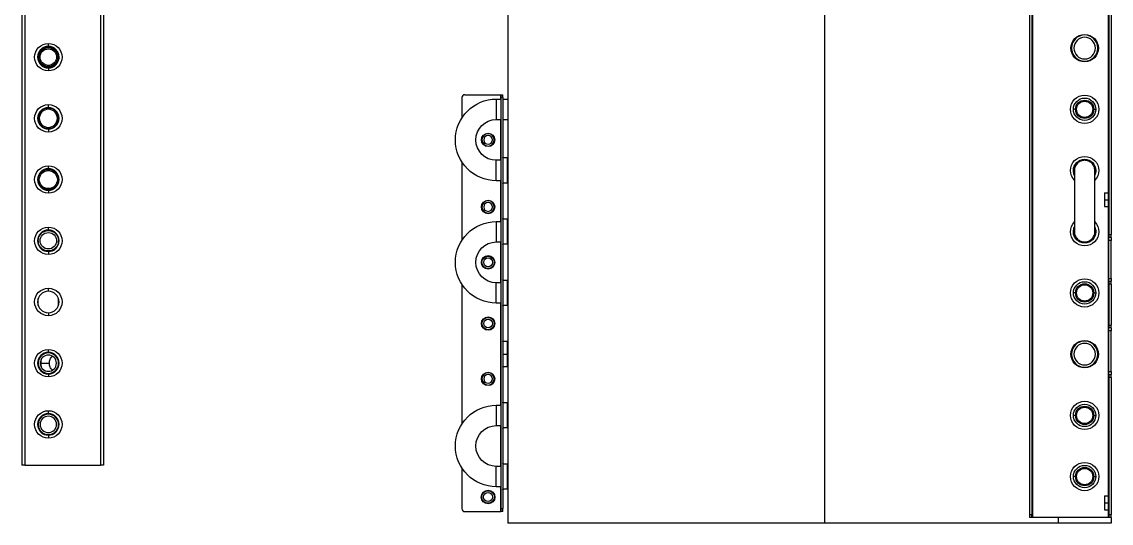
# Model space of a CAD drawing. Header units: millimetres. Extents: x 937859 to 970574, y 987894 to 996517.
# Drawn here: x 962943 to 963316.3, y 992179.8 to 992351.8 of the extents above; entities that cross this region are included whole.
import ezdxf

# ---------------------------------------------------------------- set-up
doc = ezdxf.new("R2010")
doc.units = ezdxf.units.MM
doc.header["$LTSCALE"] = 0.5
doc.layers.add('MD_Visible', color=7, linetype='Continuous', lineweight=25)
doc.layers.add('MD_Visible Narrow', color=7, linetype='Continuous', lineweight=25)

msp = doc.modelspace()

# ---------------------------------------------------------------- linework, layer by layer
at = {"layer": 'MD_Visible', "extrusion": (0, 1, 0)}
for p, q in [((962942.996, 992596.703), (962942.996, 992199.703)), ((962970.996, 992596.703), (962970.996, 992199.703)), ((963109.578, 992578.798), (963109.578, 992179.798)), ((963288.278, 992577.798), (963288.278, 992182.798)), ((963289.078, 992577.798), (963289.078, 992182.798)), ((963315.478, 992577.798), (963315.478, 992278.798)), ((963316.278, 992577.798), (963316.278, 992278.798)), ((962949.431, 992342.27), (962948.924, 992341.182)), ((962948.924, 992341.182), (962948.924, 992341.182)), ((962955.268, 992338.224), (962955.775, 992339.311)), ((962955.268, 992338.224), (962955.268, 992338.224)), ((963094.772, 992326.798), (963106.972, 992326.798)), ((963106.972, 992326.798), (963107.172, 992326.798)), ((963107.172, 992326.798), (963107.772, 992326.798)), ((963107.172, 992326.798), (963107.172, 992325.798)), ((963107.772, 992325.798), (963107.772, 992326.798)), ((963093.772, 992325.798), (963093.772, 992318.821)), ((963105.578, 992325.298), (963107.172, 992325.298)), ((963107.172, 992325.798), (963107.172, 992184.798)), ((963107.772, 992325.798), (963107.772, 992184.798)), ((963107.772, 992325.298), (963109.578, 992325.298)), ((962948.596, 992318.703), (962948.596, 992317.503)), ((962955.596, 992317.503), (962955.596, 992318.703)), ((963105.578, 992318.298), (963107.172, 992318.298)), ((963107.772, 992318.298), (963109.578, 992318.298)), ((963107.172, 992304.298), (963105.578, 992304.298)), ((963109.472, 992305.098), (963107.972, 992305.098)), ((963109.472, 992300.798), (963109.472, 992305.098)), ((963109.578, 992304.298), (963109.472, 992304.298)), ((963093.772, 992303.775), (963093.772, 992276.821)), ((963109.472, 992296.498), (963109.472, 992300.798)), ((963303.678, 992300.797), (963303.678, 992279.799)), ((963310.678, 992279.799), (963310.678, 992300.797)), ((962948.596, 992298.903), (962948.596, 992297.703)), ((962955.596, 992297.703), (962955.596, 992298.903)), ((963107.172, 992297.298), (963105.578, 992297.298)), ((963109.578, 992297.298), (963109.472, 992297.298)), ((963109.472, 992296.498), (963107.972, 992296.498)), ((963313.978, 992293.148), (963313.978, 992290.798)), ((963313.978, 992293.148), (963315.278, 992293.148)), ((963313.978, 992290.798), (963313.978, 992288.448)), ((963313.978, 992288.448), (963315.278, 992288.448)), ((963105.578, 992283.298), (963107.172, 992283.298)), ((963109.472, 992284.098), (963107.972, 992284.098)), ((963109.472, 992279.798), (963109.472, 992284.098)), ((963109.472, 992283.298), (963109.578, 992283.298)), ((963109.472, 992275.498), (963109.472, 992279.798)), ((963315.478, 992278.798), (963315.478, 992277.798)), ((963316.278, 992277.798), (963316.278, 992278.798)), ((962948.596, 992276.703), (962948.596, 992275.503)), ((962955.596, 992275.503), (962955.596, 992276.703)), ((963105.578, 992276.298), (963107.172, 992276.298)), ((963109.472, 992275.498), (963107.972, 992275.498)), ((963109.472, 992276.298), (963109.578, 992276.298)), ((963315.478, 992276.798), (963315.478, 992277.798)), ((963316.278, 992277.798), (963315.478, 992277.798)), ((963315.478, 992263.798), (963315.478, 992276.798)), ((963316.278, 992277.798), (963316.278, 992276.798)), ((963316.278, 992263.798), (963316.278, 992276.798)), ((963109.472, 992263.098), (963107.972, 992263.098)), ((963109.472, 992258.798), (963109.472, 992263.098)), ((963315.478, 992262.798), (963315.478, 992263.798)), ((963316.278, 992263.798), (963316.278, 992262.798)), ((963093.772, 992261.775), (963093.772, 992213.821)), ((963107.172, 992262.298), (963105.578, 992262.298)), ((963109.578, 992262.298), (963109.472, 992262.298)), ((963315.478, 992262.798), (963315.478, 992261.798)), ((963315.478, 992262.798), (963316.278, 992262.798)), ((963315.478, 992261.798), (963315.478, 992247.798)), ((963316.278, 992261.798), (963316.278, 992262.798)), ((963316.278, 992261.798), (963316.278, 992247.798)), ((962948.596, 992254.503), (962948.596, 992256.903)), ((962955.596, 992254.503), (962955.596, 992256.903)), ((963109.472, 992254.498), (963109.472, 992258.798)), ((963107.172, 992255.298), (963105.578, 992255.298)), ((963109.472, 992254.498), (963107.972, 992254.498)), ((963109.578, 992255.298), (963109.472, 992255.298)), ((963315.478, 992247.798), (963315.478, 992246.798)), ((963315.478, 992245.798), (963315.478, 992246.798)), ((963316.278, 992246.798), (963315.478, 992246.798)), ((963315.478, 992231.798), (963315.478, 992245.798)), ((963316.278, 992246.798), (963316.278, 992247.798)), ((963316.278, 992246.798), (963316.278, 992245.798)), ((963316.278, 992231.798), (963316.278, 992245.798)), ((963109.472, 992242.098), (963107.972, 992242.098)), ((963109.472, 992237.798), (963109.472, 992242.098)), ((963109.472, 992233.498), (963109.472, 992237.798)), ((963109.472, 992233.498), (963107.972, 992233.498)), ((963315.478, 992230.798), (963315.478, 992231.798)), ((963315.478, 992230.798), (963315.478, 992229.798)), ((963315.478, 992230.798), (963316.278, 992230.798)), ((963315.478, 992229.798), (963315.478, 992182.798)), ((963316.278, 992231.798), (963316.278, 992230.798)), ((963316.278, 992229.798), (963316.278, 992230.798)), ((963316.278, 992229.798), (963316.278, 992182.798)), ((963105.578, 992220.298), (963107.172, 992220.298)), ((963109.472, 992221.098), (963107.972, 992221.098)), ((963109.472, 992216.798), (963109.472, 992221.098)), ((963109.472, 992220.298), (963109.578, 992220.298)), ((962948.596, 992214.903), (962948.596, 992213.703)), ((962955.596, 992213.703), (962955.596, 992214.903)), ((963109.472, 992212.498), (963109.472, 992216.798)), ((963105.578, 992213.298), (963107.172, 992213.298)), ((963109.472, 992212.498), (963107.972, 992212.498)), ((963109.472, 992213.298), (963109.578, 992213.298)), ((962943.996, 992199.703), (962942.996, 992199.703)), ((962943.996, 992199.703), (962969.996, 992199.703)), ((962970.996, 992199.703), (962969.996, 992199.703)), ((963109.472, 992200.098), (963107.972, 992200.098)), ((963109.472, 992195.798), (963109.472, 992200.098)), ((963093.772, 992198.775), (963093.772, 992184.798)), ((963107.172, 992199.298), (963105.578, 992199.298)), ((963109.578, 992199.298), (963109.472, 992199.298)), ((963107.172, 992192.298), (963105.578, 992192.298)), ((963109.472, 992191.498), (963109.472, 992195.798)), ((963109.578, 992192.298), (963109.472, 992192.298)), ((963109.472, 992191.498), (963107.972, 992191.498)), ((963313.978, 992189.148), (963313.978, 992186.798)), ((963313.978, 992189.148), (963315.278, 992189.148)), ((963107.172, 992184.798), (963107.172, 992183.798)), ((963107.772, 992183.798), (963107.772, 992184.798)), ((963313.978, 992186.798), (963313.978, 992184.448)), ((963094.772, 992183.798), (963106.972, 992183.798)), ((963106.972, 992183.798), (963107.172, 992183.798)), ((963107.772, 992183.798), (963107.172, 992183.798)), ((963288.278, 992182.798), (963288.278, 992181.798)), ((963289.078, 992181.798), (963288.278, 992181.798)), ((963289.078, 992181.798), (963289.078, 992182.798)), ((963289.278, 992181.798), (963289.078, 992181.798)), ((963315.278, 992181.798), (963289.278, 992181.798)), ((963298.078, 992181.798), (963298.078, 992179.798)), ((963313.978, 992184.448), (963315.278, 992184.448)), ((963315.478, 992181.798), (963315.278, 992181.798)), ((963315.478, 992182.798), (963315.478, 992181.798)), ((963316.278, 992181.798), (963315.478, 992181.798)), ((963316.278, 992181.798), (963316.278, 992182.798)), ((963316.278, 992181.798), (963316.278, 992179.798)), ((963218.078, 992179.798), (963109.578, 992179.798)), ((963298.078, 992179.798), (963218.078, 992179.798)), ((963316.278, 992179.798), (963298.078, 992179.798))]:
    msp.add_line(p, q, dxfattribs=at)
at = {"layer": 'MD_Visible'}
for centre, radius in [((962952.096, 992339.703), 3.5), ((962952.096, 992339.703), 3.5), ((962952.096, 992339.703), 3.26), ((962952.096, 992339.703), 2.82), ((962952.096, 992297.703), 3.5), ((962952.096, 992297.703), 3.09), ((962952.096, 992276.703), 3.5), ((962952.096, 992276.703), 2.82)]:
    msp.add_circle(centre, radius, dxfattribs=at)
at = {"layer": 'MD_Visible', "extrusion": (2.49674e-16, -5.38869e-42, -1)}
for centre, radius in [((-962952.096, 992318.703), 3.5), ((-962952.096, 992318.703), 3.09), ((-962952.096, 992213.703), 3.5), ((-962952.096, 992213.703), 2.82)]:
    msp.add_circle(centre, radius, dxfattribs=at)
at = {"layer": 'MD_Visible', "extrusion": (2.49674e-16, 3.53518e-41, -1)}
for radius in [3.5, 2.79]:
    msp.add_circle((-962952.096, 992234.703), radius, dxfattribs=at)
at = {"layer": 'MD_Visible'}
for centre, radius, start, end in [((963307.178, 992342.798), 4.5, 90, 270), ((963307.178, 992342.798), 3.7, 90, 270), ((963307.178, 992342.798), 4.5, 270, 90), ((963307.178, 992342.798), 3.7, 270, 90), ((962952.096, 992339.703), 3.7, 90, 270), ((962952.096, 992339.703), 3.7, 270, 90), ((963094.772, 992325.798), 1, 90, 180), ((962952.096, 992318.703), 3.7, 90, 270), ((962952.096, 992318.703), 3.7, 270, 90), ((963102.772, 992311.298), 2.1, 90, 270), ((963102.772, 992311.298), 1.5, 90, 270), ((963102.772, 992311.298), 2.1, 270, 90), ((963102.772, 992311.298), 1.5, 270, 90), ((962952.096, 992297.703), 3.7, 90, 270), ((962952.096, 992297.703), 3.7, 270, 90), ((963102.772, 992288.298), 2.1, 90, 270), ((963102.772, 992288.298), 1.5, 90, 270), ((963102.772, 992288.298), 2.1, 270, 90), ((963102.772, 992288.298), 1.5, 270, 90), ((962952.096, 992276.703), 3.7, 90, 270), ((962952.096, 992276.703), 3.7, 270, 90), ((962952.096, 992255.703), 3.7, 90, 270), ((962952.096, 992255.703), 3.7, 270, 90), ((963307.178, 992237.798), 4.5, 90, 270), ((963307.178, 992237.798), 3.7, 90, 270), ((963307.178, 992237.798), 4.5, 270, 90), ((963307.178, 992237.798), 3.7, 270, 90), ((962952.096, 992234.703), 3.7, 90, 270), ((962952.096, 992234.703), 3.7, 270, 90), ((963102.772, 992229.298), 2.1, 90, 270), ((963102.772, 992229.298), 1.5, 90, 270), ((963102.772, 992229.298), 2.1, 270, 90), ((963102.772, 992229.298), 1.5, 270, 90), ((962952.096, 992213.703), 3.7, 90, 270), ((962952.096, 992213.703), 3.7, 270, 90), ((963094.772, 992184.798), 1, 180, 270)]:
    msp.add_arc(centre, radius, start, end, dxfattribs=at)
at = {"layer": 'MD_Visible', "extrusion": (-2.27384e-16, 5.38727e-42, -1)}
for centre, radius, start, end in [((-963307.178, 992321.798), 4.85, 0, 180), ((-963105.578, 992311.298), 14, 0, 90), ((-963307.178, 992321.798), 3.846, 0, 180), ((-963307.178, 992321.798), 3.14, 0, 180), ((-963307.178, 992321.798), 2.79, 0, 180), ((-963307.178, 992321.798), 4.85, 180, 0), ((-963307.178, 992321.798), 3.846, 180, 0), ((-963307.178, 992321.798), 3.14, 180, 0), ((-963307.178, 992321.798), 2.79, 180, 0), ((-963105.578, 992311.298), 7, 0, 90), ((-963105.578, 992311.298), 14, 270, 0), ((-963105.578, 992311.298), 7, 270, 0), ((-963307.178, 992300.798), 4.85, 0, 180), ((-963307.178, 992300.798), 3.846, 0, 180), ((-963307.178, 992300.798), 4.85, 316.19083, 0), ((-963307.178, 992300.798), 3.846, 335.51338, 0), ((-963307.178, 992300.798), 3.846, 180, 204.48662), ((-963307.178, 992300.798), 4.85, 180, 223.80917), ((-963105.578, 992269.298), 14, 0, 90), ((-963307.178, 992279.798), 4.85, 0, 43.80917), ((-963307.178, 992279.798), 4.85, 136.19083, 180), ((-963307.178, 992279.798), 4.85, 180, 0), ((-963307.178, 992279.798), 3.846, 0, 24.48662), ((-963307.178, 992279.798), 3.846, 180, 0), ((-963307.178, 992279.798), 3.846, 155.51338, 180), ((-963105.578, 992269.298), 7, 0, 90), ((-963105.578, 992269.298), 14, 270, 0), ((-963105.578, 992269.298), 7, 270, 0), ((-963307.178, 992258.798), 4.85, 0, 180), ((-963307.178, 992258.798), 3.846, 0, 180), ((-963307.178, 992258.798), 3.14, 0, 180), ((-963307.178, 992258.798), 2.79, 0, 180), ((-963307.178, 992258.798), 4.85, 180, 0), ((-963307.178, 992258.798), 3.846, 180, 0), ((-963307.178, 992258.798), 3.14, 180, 0), ((-963307.178, 992258.798), 2.79, 180, 0), ((-963105.578, 992206.298), 14, 0, 90), ((-963307.178, 992216.798), 4.85, 0, 180), ((-963307.178, 992216.798), 3.846, 0, 180), ((-963307.178, 992216.798), 3.14, 0, 180), ((-963307.178, 992216.798), 2.79, 0, 180), ((-963307.178, 992216.798), 4.85, 180, 0), ((-963307.178, 992216.798), 3.846, 180, 0), ((-963307.178, 992216.798), 3.14, 180, 0), ((-963307.178, 992216.798), 2.79, 180, 0), ((-963105.578, 992206.298), 7, 0, 90), ((-963105.578, 992206.298), 14, 270, 0), ((-963105.578, 992206.298), 7, 270, 0), ((-963307.178, 992195.798), 4.85, 0, 180), ((-963307.178, 992195.798), 3.846, 0, 180), ((-963307.178, 992195.798), 3.14, 0, 180), ((-963307.178, 992195.798), 2.79, 0, 180), ((-963307.178, 992195.798), 4.85, 180, 0), ((-963307.178, 992195.798), 3.846, 180, 0), ((-963307.178, 992195.798), 3.14, 180, 0), ((-963307.178, 992195.798), 2.79, 180, 0)]:
    msp.add_arc(centre, radius, start, end, dxfattribs=at)
at = {"layer": 'MD_Visible', "extrusion": (-2.27384e-16, 9.30692e-107, -1)}
for centre, start, end in [((-963107.972, 992305.298), 270, 0), ((-963107.972, 992296.298), 0, 90), ((-963315.278, 992293.348), 180, 270), ((-963315.278, 992288.248), 90, 180), ((-963107.972, 992284.298), 270, 0), ((-963107.972, 992275.298), 0, 90), ((-963107.972, 992263.298), 270, 0), ((-963107.972, 992254.298), 0, 90), ((-963107.972, 992242.298), 270, 0), ((-963107.972, 992233.298), 0, 90), ((-963107.972, 992221.298), 270, 0), ((-963107.972, 992212.298), 0, 90), ((-963107.972, 992200.298), 270, 0), ((-963107.972, 992191.298), 0, 90), ((-963315.278, 992189.348), 180, 270), ((-963315.278, 992184.248), 90, 180)]:
    msp.add_arc(centre, 0.2, start, end, dxfattribs=at)
at = {"layer": 'MD_Visible', "extrusion": (-2.27384e-16, 5.38435e-42, -1)}
for centre, radius, start, end in [((-963102.772, 992269.298), 2.108, 270, 90), ((-963102.772, 992269.298), 1.508, 270, 90), ((-963102.772, 992269.298), 2.108, 90, 270), ((-963102.772, 992269.298), 1.508, 90, 270), ((-963102.772, 992248.298), 2.1, 270, 90), ((-963102.772, 992248.298), 1.5, 270, 90), ((-963102.772, 992248.298), 2.1, 90, 270), ((-963102.772, 992248.298), 1.5, 90, 270), ((-963102.772, 992188.798), 2.15, 270, 90), ((-963102.772, 992188.798), 1.55, 270, 90), ((-963102.772, 992188.798), 2.15, 90, 270), ((-963102.772, 992188.798), 1.55, 90, 270)]:
    msp.add_arc(centre, radius, start, end, dxfattribs=at)
at = {"layer": 'MD_Visible Narrow', "extrusion": (0, 1, 0)}
for p, q in [((962943.996, 992596.703), (962943.996, 992199.703)), ((962969.996, 992596.703), (962969.996, 992199.703)), ((963218.078, 992578.798), (963218.078, 992179.798)), ((963315.278, 992540.448), (963315.278, 992293.148)), ((963289.278, 992497.948), (963289.278, 992181.798)), ((963307.178, 992347.498), (963307.178, 992347.298)), ((962948.924, 992341.182), (962949.431, 992342.27)), ((962952.096, 992343.403), (962952.096, 992344.403)), ((962955.775, 992339.311), (962955.268, 992338.224)), ((963307.178, 992338.098), (963307.178, 992338.298)), ((962952.096, 992336.003), (962952.096, 992335.003)), ((963106.972, 992326.798), (963106.972, 992325.298)), ((962952.096, 992322.403), (962952.096, 992323.403)), ((963105.578, 992325.298), (963105.578, 992321.798)), ((963107.772, 992325.798), (963107.172, 992325.798)), ((963105.578, 992321.798), (963105.578, 992318.298)), ((963304.038, 992321.798), (963303.333, 992321.798)), ((963304.388, 992321.798), (963304.038, 992321.798)), ((963309.968, 992321.798), (963310.318, 992321.798)), ((963310.318, 992321.798), (963311.024, 992321.798)), ((963106.972, 992318.298), (963106.972, 992304.298)), ((962952.096, 992315.003), (962952.096, 992314.003)), ((963105.578, 992300.798), (963105.578, 992304.298)), ((963107.972, 992300.798), (963107.972, 992305.098)), ((962952.096, 992301.403), (962952.096, 992302.403)), ((963105.578, 992297.298), (963105.578, 992300.798)), ((963107.972, 992296.498), (963107.972, 992300.798)), ((963303.678, 992300.798), (963303.333, 992300.798)), ((963310.678, 992300.798), (963311.024, 992300.798)), ((963106.972, 992297.298), (963106.972, 992283.298)), ((962952.096, 992294.003), (962952.096, 992293.003)), ((963315.278, 992293.148), (963315.278, 992290.798)), ((963313.978, 992290.798), (963315.278, 992290.798)), ((963315.478, 992290.798), (963315.278, 992290.798)), ((963315.278, 992290.798), (963315.278, 992288.448)), ((963315.278, 992288.448), (963315.278, 992189.148)), ((963105.578, 992283.298), (963105.578, 992279.798)), ((963107.972, 992279.798), (963107.972, 992284.098)), ((962952.096, 992280.403), (962952.096, 992281.403)), ((963105.578, 992279.798), (963105.578, 992276.298)), ((963107.972, 992275.498), (963107.972, 992279.798)), ((963303.678, 992279.798), (963303.333, 992279.798)), ((963310.678, 992279.798), (963311.024, 992279.798)), ((963315.478, 992278.798), (963316.278, 992278.798)), ((963106.972, 992276.298), (963106.972, 992262.298)), ((963316.278, 992276.798), (963315.478, 992276.798)), ((962952.096, 992273.003), (962952.096, 992272.003)), ((963107.972, 992258.798), (963107.972, 992263.098)), ((963315.478, 992263.798), (963316.278, 992263.798)), ((962952.096, 992259.403), (962952.096, 992260.403)), ((963105.578, 992258.798), (963105.578, 992262.298)), ((963316.278, 992261.798), (963315.478, 992261.798)), ((963105.578, 992255.298), (963105.578, 992258.798)), ((963107.972, 992254.498), (963107.972, 992258.798)), ((963304.038, 992258.798), (963303.333, 992258.798)), ((963304.388, 992258.798), (963304.038, 992258.798)), ((963309.968, 992258.798), (963310.318, 992258.798)), ((963310.318, 992258.798), (963311.024, 992258.798)), ((962952.096, 992252.003), (962952.096, 992251.003)), ((963106.972, 992255.298), (963106.972, 992220.298)), ((963315.478, 992247.798), (963316.278, 992247.798)), ((963316.278, 992245.798), (963315.478, 992245.798)), ((963107.972, 992237.798), (963107.972, 992242.098)), ((963307.178, 992242.498), (963307.178, 992242.298)), ((962952.096, 992238.403), (962952.096, 992239.403)), ((963107.972, 992237.798), (963107.772, 992237.798)), ((963107.972, 992233.498), (963107.972, 992237.798)), ((963107.972, 992237.798), (963109.472, 992237.798)), ((962949.496, 992234.703), (962952.484, 992234.703)), ((963307.178, 992233.098), (963307.178, 992233.298)), ((962952.096, 992231.003), (962952.096, 992230.003)), ((963315.478, 992231.798), (963316.278, 992231.798)), ((963316.278, 992229.798), (963315.478, 992229.798)), ((962952.096, 992217.403), (962952.096, 992218.403)), ((963105.578, 992220.298), (963105.578, 992216.798)), ((963107.972, 992216.798), (963107.972, 992221.098)), ((963105.578, 992216.798), (963105.578, 992213.298)), ((963107.972, 992212.498), (963107.972, 992216.798)), ((963304.038, 992216.798), (963303.333, 992216.798)), ((963304.388, 992216.798), (963304.038, 992216.798)), ((963309.968, 992216.798), (963310.318, 992216.798)), ((963310.318, 992216.798), (963311.024, 992216.798)), ((963106.972, 992213.298), (963106.972, 992199.298)), ((962952.096, 992210.003), (962952.096, 992209.003)), ((963107.972, 992195.798), (963107.972, 992200.098)), ((963105.578, 992195.798), (963105.578, 992199.298)), ((963105.578, 992192.298), (963105.578, 992195.798)), ((963106.972, 992192.298), (963106.972, 992183.798)), ((963107.972, 992191.498), (963107.972, 992195.798)), ((963304.038, 992195.798), (963303.333, 992195.798)), ((963304.388, 992195.798), (963304.038, 992195.798)), ((963309.968, 992195.798), (963310.318, 992195.798)), ((963310.318, 992195.798), (963311.024, 992195.798)), ((963315.278, 992189.148), (963315.278, 992186.798)), ((963107.172, 992184.798), (963107.772, 992184.798)), ((963313.978, 992186.798), (963315.278, 992186.798)), ((963315.478, 992186.798), (963315.278, 992186.798)), ((963315.278, 992186.798), (963315.278, 992184.448)), ((963288.278, 992182.798), (963289.078, 992182.798)), ((963315.278, 992184.448), (963315.278, 992181.798)), ((963315.478, 992182.798), (963316.278, 992182.798))]:
    msp.add_line(p, q, dxfattribs=at)
at = {"layer": 'MD_Visible Narrow', "extrusion": (2.49674e-16, 3.53518e-41, -1)}
msp.add_circle((-962952.096, 992234.703), 3.685, dxfattribs=at)
at = {"layer": 'MD_Visible Narrow', "extrusion": (-2.27384e-16, 5.38435e-42, -1)}
for centre, start, end in [((-963307.178, 992342.798), 270, 90), ((-963307.178, 992342.798), 90, 270), ((-963307.178, 992237.798), 270, 90), ((-963307.178, 992237.798), 90, 270)]:
    msp.add_arc(centre, 4.7, start, end, dxfattribs=at)
at = {"layer": 'MD_Visible Narrow', "extrusion": (2.49674e-16, -5.39161e-42, -1)}
for centre, start, end in [((-962952.096, 992339.703), 270, 90), ((-962952.096, 992339.703), 90, 270), ((-962952.096, 992318.703), 270, 90), ((-962952.096, 992318.703), 90, 270), ((-962952.096, 992297.703), 270, 90), ((-962952.096, 992297.703), 90, 270), ((-962952.096, 992276.703), 270, 90), ((-962952.096, 992276.703), 90, 270), ((-962952.096, 992255.703), 270, 90), ((-962952.096, 992255.703), 90, 270), ((-962952.096, 992234.703), 270, 90), ((-962952.096, 992234.703), 90, 270), ((-962952.096, 992213.703), 270, 90), ((-962952.096, 992213.703), 90, 270)]:
    msp.add_arc(centre, 4.7, start, end, dxfattribs=at)
at = {"layer": 'MD_Visible Narrow', "extrusion": (-2.27384e-16, 5.386e-42, -1)}
for centre, start, end in [((-963102.772, 992311.298), 0, 180), ((-963102.772, 992311.298), 180, 0), ((-963102.772, 992288.298), 0, 180), ((-963102.772, 992288.298), 180, 0), ((-963102.772, 992248.298), 0, 180), ((-963102.772, 992248.298), 180, 0), ((-963102.772, 992229.298), 0, 180), ((-963102.772, 992229.298), 180, 0)]:
    msp.add_arc(centre, 2.3, start, end, dxfattribs=at)
at = {"layer": 'MD_Visible Narrow', "extrusion": (-2.27384e-16, 5.38654e-42, -1)}
for start, end in [(0, 180), (180, 0)]:
    msp.add_arc((-963102.772, 992269.298), 2.308, start, end, dxfattribs=at)
at = {"layer": 'MD_Visible Narrow', "extrusion": (-2.27384e-16, 5.38596e-42, -1)}
for start, end in [(0, 180), (180, 0)]:
    msp.add_arc((-963102.772, 992188.798), 2.35, start, end, dxfattribs=at)
at = {"layer": 'MD_Visible Narrow'}
msp.add_ellipse((962953.302, 992234.703), major_axis=(0, 4.05), ratio=0.9396926, start_param=1.168688, end_param=1.9729047, dxfattribs=at)
for points, knots in [([(963310.678, 992300.798), (963310.678, 992301.035), (963310.654, 992301.271), (963310.558, 992301.738), (963310.486, 992301.967), (963310.21, 992302.603), (963309.952, 992302.98), (963309.304, 992303.614), (963308.921, 992303.866), (963308.079, 992304.21), (963307.628, 992304.298), (963306.716, 992304.296), (963306.264, 992304.206), (963305.418, 992303.857), (963305.033, 992303.6), (963304.383, 992302.952), (963304.124, 992302.567), (963303.77, 992301.716), (963303.679, 992301.259), (963303.678, 992300.798)], [-1.1026485, -1.1026485, -1.1026485, -1.1026485, -1.0316139, -1.0316139, -0.9596053, -0.9596053, -0.823834, -0.823834, -0.6875888, -0.6875888, -0.5509588, -0.5509588, -0.4139622, -0.4139622, -0.2765229, -0.2765229, -0.1385178, -0.1385178, -0.0001131, -0.0001131, -0.0001131, -0.0001131]), ([(963303.678, 992279.798), (963303.679, 992279.561), (963303.703, 992279.325), (963303.799, 992278.858), (963303.871, 992278.629), (963304.146, 992277.993), (963304.405, 992277.616), (963305.053, 992276.982), (963305.436, 992276.73), (963306.278, 992276.386), (963306.729, 992276.298), (963307.641, 992276.3), (963308.093, 992276.39), (963308.939, 992276.739), (963309.324, 992276.996), (963309.974, 992277.644), (963310.233, 992278.029), (963310.587, 992278.88), (963310.678, 992279.337), (963310.678, 992279.798)], [-1.1026485, -1.1026485, -1.1026485, -1.1026485, -1.0316139, -1.0316139, -0.9596053, -0.9596053, -0.823834, -0.823834, -0.6875888, -0.6875888, -0.5509588, -0.5509588, -0.4139622, -0.4139622, -0.2765229, -0.2765229, -0.1385178, -0.1385178, -0.0001131, -0.0001131, -0.0001131, -0.0001131]), ([(962952.484, 992234.703), (962952.484, 992235.142), (962952.568, 992235.612), (962952.908, 992236.463), (962953.161, 992236.844), (962953.446, 992237.145)], [1.11859266, 1.11859266, 1.11859266, 1.11859266, 1.25047864, 1.25047864, 1.3792505, 1.3792505, 1.3792505, 1.3792505]), ([(962953.446, 992232.261), (962953.161, 992232.561), (962952.908, 992232.943), (962952.568, 992233.793), (962952.484, 992234.263), (962952.484, 992234.703)], [0.85793482, 0.85793482, 0.85793482, 0.85793482, 0.98670668, 0.98670668, 1.11859266, 1.11859266, 1.11859266, 1.11859266])]:
    msp.add_open_spline(points, degree=3, knots=knots, dxfattribs=at)
for points in [[(963303.678, 992300.798), (963303.678, 992300.798), (963303.678, 992300.797), (963303.678, 992300.797)], [(963310.678, 992300.797), (963310.678, 992300.797), (963310.678, 992300.798), (963310.678, 992300.798)], [(963303.678, 992279.799), (963303.678, 992279.799), (963303.678, 992279.798), (963303.678, 992279.798)], [(963310.678, 992279.798), (963310.678, 992279.798), (963310.678, 992279.799), (963310.678, 992279.799)]]:
    msp.add_open_spline(points, degree=3, dxfattribs=at)

doc.saveas('drawing.dxf')
